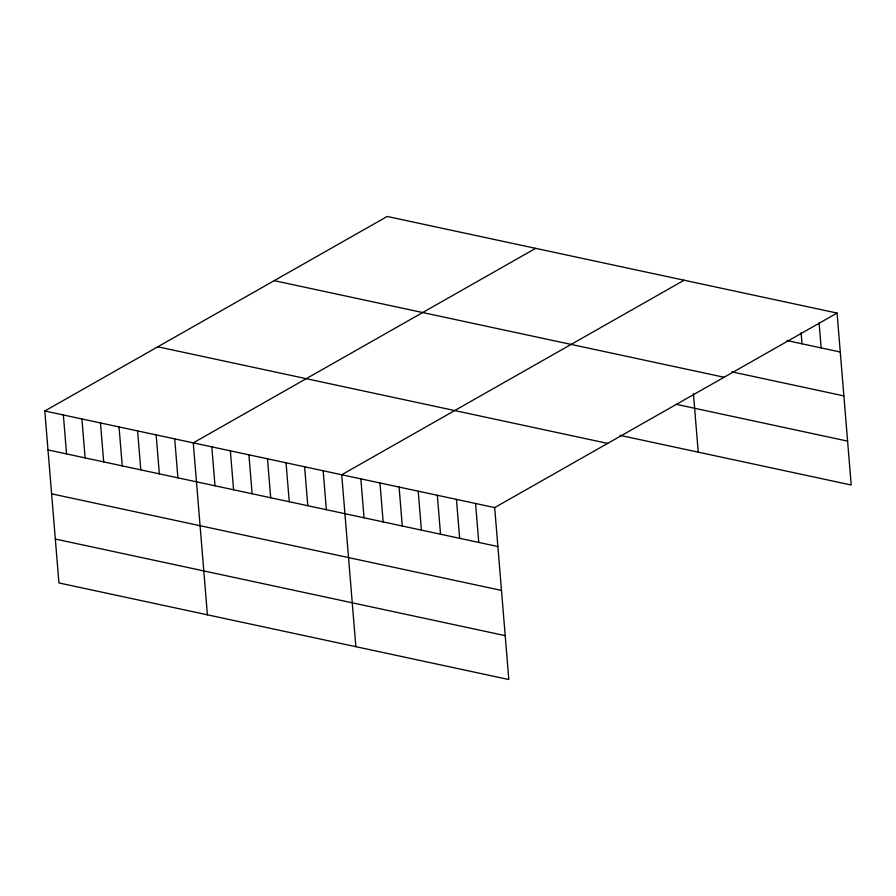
<?xml version="1.0" encoding="UTF-8"?>
<svg xmlns="http://www.w3.org/2000/svg" width="896" height="896" viewBox="0 0 896 896"><rect width="100%" height="100%" fill="white"/><g stroke="black" fill="none" stroke-linecap="round" stroke-linejoin="round"><path stroke-width="1.34" d="M837.066 313.062L494.682 507.595L508.816 679.526L58.934 582.938L44.8 410.995L387.184 216.474L837.066 313.062L851.2 485.005L620.032 435.366M535.64 248.349L193.267 442.87L207.402 614.813M684.107 280.224L341.723 474.746L355.858 646.688M787.002 340.581L840.269 352.016M731.886 371.851L843.875 395.898M274.198 280.661L724.08 377.261M676.077 404.286L847.594 441.123M157.786 346.797L607.667 443.397M44.8 410.995L494.682 507.595M48.003 449.938L497.885 546.538M51.61 493.83L501.491 590.43M55.328 539.045L505.21 635.645M819.09 322.874L821.15 347.906M801.114 332.674L802.021 343.806M693.426 393.646L698.242 452.166M475.563 503.485L478.766 542.438M456.445 499.386L459.648 538.328M437.326 495.275L440.53 534.229M418.208 491.176L421.411 530.118M399.09 487.066L402.282 526.008M379.96 482.955L383.163 521.909M360.842 478.856L364.045 517.798M323.165 470.77L326.368 509.712M304.606 466.782L307.81 505.725M286.048 462.795L289.251 501.738M267.49 458.808L270.693 497.762M248.931 454.821L252.134 493.774M230.373 450.845L233.576 489.787M211.814 446.858L215.018 485.8M174.709 438.883L177.901 477.837M156.15 434.907L159.354 473.85M137.592 430.92L140.795 469.862M119.034 426.933L122.237 465.875M100.475 422.946L103.678 461.899M81.917 418.958L85.12 457.912M63.358 414.982L66.562 453.925"/></g></svg>
